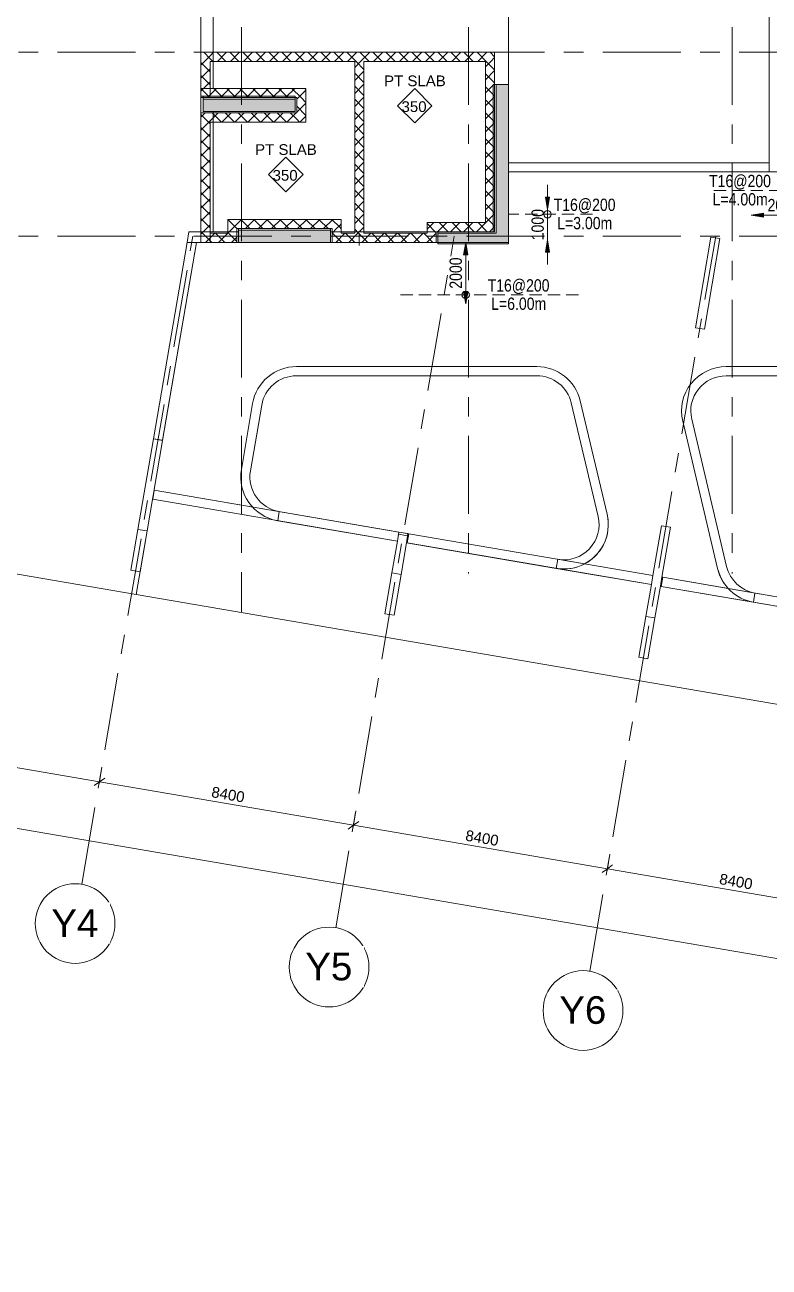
# Model space of a CAD drawing. Header units: millimetres. Extents: x -7055 to 127843, y -26353 to 51881.
# Drawn here: x 16707 to 40970, y -22278 to 18241 of the extents above; entities that cross this region are included whole.
import ezdxf

# ---------------------------------------------------------------- set-up
doc = ezdxf.new("R2010")
doc.units = ezdxf.units.MM
for name, pattern in [('00-SX_HIDDEN', [600, 400, -200]), ('Grid Line', [4445, 2540, -635, 635, -635]), ('IMPORT-HIDDENX2 _6_', [3810000.0, 2540000.0, -1270000.0])]:
    doc.linetypes.add(name, pattern=pattern)
for name, color, linetype, lineweight in [('1ST FLOOR_dwg _2_', 8, 'Continuous', 5), ('A-ANNO-DIMS', 211, 'Continuous', 5), ('A-ANNO-DIMS-200', 211, 'Continuous', 5), ('A-DETL-HDLN', 90, '00-SX_HIDDEN', 5), ('A-FLOR', 192, 'Continuous', 15), ('A-FLOR-IDEN', 11, 'Continuous', 5), ('A-WALL-PATT', 111, 'Continuous', 15), ('I-WALL', 2, 'Continuous', 5), ('S-Anno-REF-Dims', 7, 'Continuous', 5), ('S-Anno-Slab-Reinf-Top-Text', 7, 'Continuous', 5), ('S-Anno-Slab-Reinf_ Top', 7, 'IMPORT-HIDDENX2 _6_', 5), ('S-BEAM', 12, 'Continuous', 15), ('S-GRID', 1, 'Continuous', 5), ('S-GRID-IDEN', 1, 'Continuous', 5)]:
    doc.layers.add(name, color=color, linetype=linetype, lineweight=lineweight)
doc.styles.add('Arial', font='arial.ttf', dxfattribs={"height": 900})
doc.styles.add('Arial Narrow', font='ARIALN.TTF', dxfattribs={"height": 400})
doc.styles.add('Arial_1', font='arial.ttf', dxfattribs={"height": 350})
doc.dimstyles.new('Diagonal_-_1_75mm_Round_5mm_-1-200', dxfattribs={"dimscale": 304.8, "dimtxt": 1.171558, "dimasz": 0.984252, "dimexe": 0.328084, "dimexo": 0.0625, "dimgap": 0.065617, "dimtad": 1, "dimdec": 0, "dimlfac": 304.8, "dimrnd": 5, "dimdsep": 46, "dimtxsty": 'Arial_1', "dimblk1": 'OBLIQUE', "dimblk2": 'OBLIQUE', "dimsah": 1, "dimcen": 0.09, "dimazin": 0, "dimtfac": 1, "dimtdec": 4, "dimtix": 1, "dimtmove": 0, "dimatfit": 3, "dimfxl": 0.005167, "dimfxlon": 1, "dimtvp": 1, "dimtolj": 1, "dimtzin": 0, "dimarcsym": 2})
pattern_1 = [(45, (0, 0), (-212.132, 212.132), []), (135, (0, 0), (-212.132, -212.132), [])]

# ---------------------------------------------------------------- blocks, each defined once
blk = doc.blocks.new('1ST FLOOR_dwg_SDS-7773767-1ST FLOOR REINFORCEMENT PLAN')
at = {"layer": 'S-Anno-REF-Dims'}
for points in [[(441363, 420552), (441297, 420952), (441430, 420952)], [(448403, 420299), (448003, 420365), (448403, 420432)], [(438627, 419073), (438694, 419473), (438760, 419073)], [(441297, 419152), (441363, 419552), (441430, 419152)], [(438694, 417473), (438627, 417873), (438760, 417873)]]:
    blk.add_hatch(color=256, dxfattribs=at).paths.add_polyline_path(points)
at = {"layer": 'S-Anno-REF-Dims', "color": 250, "lineweight": 13}
for p, q in [((441363, 420952), (441363, 421352)), ((441363, 420552), (441363, 419552)), ((448403, 420365), (449603, 420365)), ((438694, 419073), (438694, 417873)), ((441363, 419152), (441363, 418752))]:
    blk.add_line(p, q, dxfattribs=at)
at = {"layer": 'S-Anno-REF-Dims'}
for p, q in [((441363, 420552), (441297, 420952)), ((441297, 420952), (441430, 420952)), ((441430, 420952), (441363, 420552)), ((448003, 420365), (448403, 420432)), ((448403, 420299), (448003, 420365)), ((448403, 420432), (448403, 420299)), ((438627, 419073), (438694, 419473)), ((438694, 419473), (438760, 419073)), ((441297, 419152), (441363, 419552)), ((441363, 419552), (441430, 419152)), ((438760, 419073), (438627, 419073)), ((441430, 419152), (441297, 419152)), ((438694, 417473), (438627, 417873)), ((438627, 417873), (438760, 417873)), ((438760, 417873), (438694, 417473))]:
    blk.add_line(p, q, dxfattribs=at)
for centre in [(441363, 420390), (438694, 417761)]:
    blk.add_circle(centre, 120, dxfattribs=at)
at = {"layer": 'S-Anno-Slab-Reinf_ Top', "linetype": '00-SX_HIDDEN'}
for p, q in [((450786, 421167), (446786, 421167)), ((442832, 420390), (440086, 420390)), ((442372, 417768), (436372, 417768))]:
    blk.add_line(p, q, dxfattribs=at)
at = {"layer": 'S-Anno-REF-Dims', "insert": (449045, 420890), "char_height": 400, "width": 1218.22, "attachment_point": 2, "line_spacing_factor": 0.974696, "style": 'Arial Narrow'}
blk.add_mtext('2000', dxfattribs=at)
at = {"layer": 'S-Anno-REF-Dims', "char_height": 400, "width": 1218.22, "attachment_point": 2, "rotation": 90, "line_spacing_factor": 0.974696, "style": 'Arial Narrow'}
for s, insert in [('1000', (440839, 420052)), ('2000', (438169, 418473))]:
    blk.add_mtext(s, dxfattribs=dict(at, insert=insert))
at = {"layer": 'S-Anno-Slab-Reinf-Top-Text', "char_height": 400, "attachment_point": 2, "line_spacing_factor": 0.974696, "style": 'Arial Narrow'}
for s, insert, width in [('T16@200', (447636, 421676), 2421.7), ('L=4.00m', (447642, 421080), 2156.44), ('T16@200', (442570, 420900), 2421.7), ('L=3.00m', (442575, 420303), 2156.44), ('T16@200', (440417, 418271), 2421.7), ('L=6.00m', (440422, 417674), 2156.44)]:
    blk.add_mtext(s, dxfattribs=dict(at, insert=insert, width=width))
blk = doc.blocks.new('1ST FLOOR_dwg _2_-7773766-1ST FLOOR REINFORCEMENT PLAN')
blk.add_blockref('1ST FLOOR_dwg_SDS-7773767-1ST FLOOR REINFORCEMENT PLAN', (0, 0))
blk = doc.blocks.new('Grid - M_Grid Head - Circle-4284405-1ST FLOOR REINFORCEMENT PLAN')
at = {"layer": 'S-GRID-IDEN'}
blk.add_circle((0, 0), 6.5, dxfattribs=at)
blk = doc.blocks.new('BAI-AN_TAG_SLAB MARK-TYPE COMMENT_rfa 1_75 - BAI-AN_TAG_SLAB MARK-TYPE COMMENT-7641453-1ST FLOOR REINFORCEMENT PLAN')
at = {"layer": 'A-FLOR-IDEN'}
for p, q in [((-2.8, 0), (0.02, 2.82)), ((2.82, 0.02), (0.02, 2.82)), ((-2.8, 0), (0, -2.8)), ((2.82, 0.02), (0, -2.8))]:
    blk.add_line(p, q, dxfattribs=at)
blk = doc.blocks.new('DIMBLOCK19-1ST FLOOR REINFORCEMENT PLAN')
at = {"layer": 'A-ANNO-DIMS-200'}
for p, q in [((10857, -5030), (10938, -4557)), ((10857, -5030), (10840, -5129)), ((10857, -5030), (19136, -6448)), ((19136, -6448), (19217, -5975)), ((19136, -6448), (19119, -6546))]:
    blk.add_line(p, q, dxfattribs=at)
at = {"layer": 'A-ANNO-DIMS-200', "lineweight": 15}
for p, q in [((10857, -5030), (10684, -5153)), ((10857, -5030), (11030, -4908)), ((19136, -6448), (18963, -6570)), ((19136, -6448), (19309, -6325))]:
    blk.add_line(p, q, dxfattribs=at)
at = {"layer": 'A-ANNO-DIMS-200', "color": 0, "insert": (14546, -5180), "char_height": 350, "width": 1292.12, "attachment_point": 1, "rotation": 350.2832, "line_spacing_factor": 0.941778, "style": 'Arial_1'}
blk.add_mtext('8400', dxfattribs=at)
blk = doc.blocks.new('_Oblique')
at = {"color": 0, "linetype": 'ByBlock', "lineweight": -2}
blk.add_line((-0.5, -0.5), (0.5, 0.5), dxfattribs=at)
blk = doc.blocks.new('DIMBLOCK20-1ST FLOOR REINFORCEMENT PLAN')
at = {"layer": 'A-ANNO-DIMS-200'}
for p, q in [((19136, -6448), (19217, -5975)), ((19136, -6448), (19119, -6546)), ((19136, -6448), (27416, -7866)), ((27416, -7866), (27497, -7392)), ((27416, -7866), (27399, -7964))]:
    blk.add_line(p, q, dxfattribs=at)
at = {"layer": 'A-ANNO-DIMS-200', "lineweight": 15}
for p, q in [((19136, -6448), (18963, -6570)), ((19136, -6448), (19309, -6325)), ((27416, -7866), (27243, -7988)), ((27416, -7866), (27589, -7743))]:
    blk.add_line(p, q, dxfattribs=at)
at = {"layer": 'A-ANNO-DIMS-200', "color": 0, "insert": (22825, -6598), "char_height": 350, "width": 1292.12, "attachment_point": 1, "rotation": 350.2832, "line_spacing_factor": 0.941778, "style": 'Arial_1'}
blk.add_mtext('8400', dxfattribs=at)
blk = doc.blocks.new('DIMBLOCK21-1ST FLOOR REINFORCEMENT PLAN')
at = {"layer": 'A-ANNO-DIMS-200'}
for p, q in [((27416, -7866), (27497, -7392)), ((27416, -7866), (27399, -7964)), ((27416, -7866), (35695, -9283)), ((35695, -9283), (35776, -8810)), ((35695, -9283), (35678, -9382))]:
    blk.add_line(p, q, dxfattribs=at)
at = {"layer": 'A-ANNO-DIMS-200', "lineweight": 15}
for p, q in [((27416, -7866), (27243, -7988)), ((27416, -7866), (27589, -7743)), ((35695, -9283), (35522, -9406)), ((35695, -9283), (35868, -9161))]:
    blk.add_line(p, q, dxfattribs=at)
at = {"layer": 'A-ANNO-DIMS-200', "color": 0, "insert": (31105, -8016), "char_height": 350, "width": 1292.12, "attachment_point": 1, "rotation": 350.2832, "line_spacing_factor": 0.941778, "style": 'Arial_1'}
blk.add_mtext('8400', dxfattribs=at)
blk = doc.blocks.new('DIMBLOCK22-1ST FLOOR REINFORCEMENT PLAN')
at = {"layer": 'A-ANNO-DIMS-200'}
for p, q in [((35695, -9283), (35776, -8810)), ((35695, -9283), (35678, -9382)), ((35695, -9283), (43975, -10701)), ((43975, -10701), (44056, -10228)), ((43975, -10701), (43958, -10800))]:
    blk.add_line(p, q, dxfattribs=at)
at = {"layer": 'A-ANNO-DIMS-200', "lineweight": 15}
for p, q in [((35695, -9283), (35522, -9406)), ((35695, -9283), (35868, -9161)), ((43975, -10701), (43802, -10824)), ((43975, -10701), (44148, -10578))]:
    blk.add_line(p, q, dxfattribs=at)
at = {"layer": 'A-ANNO-DIMS-200', "color": 0, "insert": (39384, -9434), "char_height": 350, "width": 1292.12, "attachment_point": 1, "rotation": 350.2832, "line_spacing_factor": 0.941778, "style": 'Arial_1'}
blk.add_mtext('8400', dxfattribs=at)
blk = doc.blocks.new('DIMBLOCK30-1ST FLOOR REINFORCEMENT PLAN')
at = {"layer": 'A-ANNO-DIMS-200'}
for p, q in [((-857, -5007), (-776, -4534)), ((-857, -5007), (-874, -5106)), ((-857, -5007), (99285, -22155)), ((99285, -22155), (99366, -21682)), ((99285, -22155), (99268, -22254))]:
    blk.add_line(p, q, dxfattribs=at)
at = {"layer": 'A-ANNO-DIMS-200', "lineweight": 15}
for p, q in [((-857, -5007), (-1031, -5130)), ((-857, -5007), (-684, -4885)), ((99285, -22155), (99112, -22278)), ((99285, -22155), (99458, -22033))]:
    blk.add_line(p, q, dxfattribs=at)
at = {"layer": 'A-ANNO-DIMS-200', "color": 0, "insert": (48498, -12978), "char_height": 350, "width": 1938.18, "attachment_point": 1, "rotation": 350.2832, "line_spacing_factor": 0.941778, "style": 'Arial_1'}
blk.add_mtext('101600', dxfattribs=at)

msp = doc.modelspace()

# ---------------------------------------------------------------- hatches: boundary and pattern name
at = {"layer": 'A-WALL-PATT', "lineweight": 5}
h = msp.add_hatch(dxfattribs=at)
h.set_pattern_fill('FP_1', color=161, style=0, pattern_type=2)
h.set_pattern_definition(pattern_1)
h.paths.add_polyline_path([(22744.7809, 15969.1661), (22744.7809, 17344.1661), (22444.7809, 17344.1661), (22444.7809, 15969.1661)])
h = msp.add_hatch(dxfattribs=at)
h.set_pattern_fill('FP_1', color=161, style=0, pattern_type=2)
h.set_pattern_definition(pattern_1)
h.paths.add_polyline_path([(22744.7809, 15969.1661), (22744.7809, 17344.1661), (22444.7809, 17344.1661), (22444.7809, 15969.1661)])
h = msp.add_hatch(dxfattribs=at)
h.set_pattern_fill('FP_1', color=161, style=0, pattern_type=2)
h.set_pattern_definition(pattern_1)
h.paths.add_polyline_path([(32019.7792, 17044.1661), (32019.7792, 17344.1661), (22744.7809, 17344.1661), (22744.7809, 17044.1661), (31719.7792, 17044.1661)])
h = msp.add_hatch(dxfattribs=at)
h.set_pattern_fill('FP_1', color=161, style=0, pattern_type=2)
h.set_pattern_definition(pattern_1)
h.paths.add_polyline_path([(32019.7792, 17044.1661), (32019.7792, 17344.1661), (22744.7809, 17344.1661), (22744.7809, 17044.1661), (31719.7792, 17044.1661)])
h = msp.add_hatch(dxfattribs=at)
h.set_pattern_fill('FP_1', color=161, style=0, pattern_type=2)
h.set_pattern_definition(pattern_1)
h.paths.add_polyline_path([(27759.7375, 11444.1661), (27759.7375, 17044.1661), (27459.7375, 17044.1661), (27459.7375, 11444.1661)])
h = msp.add_hatch(dxfattribs=at)
h.set_pattern_fill('FP_1', color=161, style=0, pattern_type=2)
h.set_pattern_definition(pattern_1)
h.paths.add_polyline_path([(27759.7375, 11444.1661), (27759.7375, 17044.1661), (27459.7375, 17044.1661), (27459.7375, 11444.1661)])
h = msp.add_hatch(dxfattribs=at)
h.set_pattern_fill('FP_1', color=161, style=0, pattern_type=2)
h.set_pattern_definition(pattern_1)
h.paths.add_polyline_path([(32019.7792, 11794.1661), (32019.7792, 17044.1661), (31719.7792, 17044.1661), (31719.7792, 11794.1661)])
h = msp.add_hatch(dxfattribs=at)
h.set_pattern_fill('FP_1', color=161, style=0, pattern_type=2)
h.set_pattern_definition(pattern_1)
h.paths.add_polyline_path([(32019.7792, 11794.1661), (32019.7792, 17044.1661), (31719.7792, 17044.1661), (31719.7792, 11794.1661)])
for points in [[(32469.7792, 11444.1661), (32469.7792, 16294.1661), (32069.7792, 16294.1661), (32069.7792, 11444.1661)], [(22519.7559, 15419.1661), (25519.7559, 15419.1661), (25519.7559, 15819.1661), (22519.7559, 15819.1661)], [(23669.756, 11144.1571), (26669.756, 11144.1571), (26669.756, 11544.1571), (23669.756, 11544.1571)], [(30169.756, 11144.1661), (32469.756, 11144.1661), (32469.756, 11444.1661), (30169.756, 11444.1661)]]:
    msp.add_hatch(color=256, dxfattribs=at).paths.add_polyline_path(points)
h = msp.add_hatch(dxfattribs=at)
h.set_pattern_fill('FP_1', color=161, style=0, pattern_type=2)
h.set_pattern_definition(pattern_1)
h.paths.add_polyline_path([(25869.7559, 15869.1661), (25869.7559, 16169.1661), (22744.7809, 16169.1661), (22744.7809, 15969.1661), (22444.7809, 15969.1661), (22444.7809, 15869.1661), (25569.7559, 15869.1661)])
h = msp.add_hatch(dxfattribs=at)
h.set_pattern_fill('FP_1', color=161, style=0, pattern_type=2)
h.set_pattern_definition(pattern_1)
h.paths.add_polyline_path([(25869.7559, 15869.1661), (25869.7559, 16169.1661), (22744.7809, 16169.1661), (22744.7809, 15969.1661), (22444.7809, 15969.1661), (22444.7809, 15869.1661), (25569.7559, 15869.1661)])
h = msp.add_hatch(dxfattribs=at)
h.set_pattern_fill('FP_1', color=161, style=0, pattern_type=2)
h.set_pattern_definition(pattern_1)
h.paths.add_polyline_path([(25869.7559, 15069.1661), (25869.7559, 15869.1661), (25569.7559, 15869.1661), (25569.7559, 15069.1661)])
h = msp.add_hatch(dxfattribs=at)
h.set_pattern_fill('FP_1', color=161, style=0, pattern_type=2)
h.set_pattern_definition(pattern_1)
h.paths.add_polyline_path([(25869.7559, 15069.1661), (25869.7559, 15869.1661), (25569.7559, 15869.1661), (25569.7559, 15069.1661)])
h = msp.add_hatch(dxfattribs=at)
h.set_pattern_fill('FP_1', color=161, style=0, pattern_type=2)
h.set_pattern_definition(pattern_1)
h.paths.add_polyline_path([(25569.7559, 15069.1661), (25569.7559, 15369.1661), (22444.7809, 15369.1661), (22444.7809, 15069.1661), (22744.7809, 15069.1661)])
h = msp.add_hatch(dxfattribs=at)
h.set_pattern_fill('FP_1', color=161, style=0, pattern_type=2)
h.set_pattern_definition(pattern_1)
h.paths.add_polyline_path([(25569.7559, 15069.1661), (25569.7559, 15369.1661), (22444.7809, 15369.1661), (22444.7809, 15069.1661), (22744.7809, 15069.1661)])
h = msp.add_hatch(dxfattribs=at)
h.set_pattern_fill('FP_1', color=161, style=0, pattern_type=2)
h.set_pattern_definition(pattern_1)
h.paths.add_polyline_path([(22744.7809, 11444.1571), (22744.7809, 15069.1661), (22444.7809, 15069.1661), (22444.7809, 11444.1571)])
h = msp.add_hatch(dxfattribs=at)
h.set_pattern_fill('FP_1', color=161, style=0, pattern_type=2)
h.set_pattern_definition(pattern_1)
h.paths.add_polyline_path([(22744.7809, 11444.1571), (22744.7809, 15069.1661), (22444.7809, 15069.1661), (22444.7809, 11444.1571)])
h = msp.add_hatch(dxfattribs=at)
h.set_pattern_fill('FP_1', color=161, style=0, pattern_type=2)
h.set_pattern_definition(pattern_1)
h.paths.add_polyline_path([(23619.756, 11444.1571), (23619.756, 11894.1571), (23319.756, 11894.1571), (23319.756, 11444.1571)])
h = msp.add_hatch(dxfattribs=at)
h.set_pattern_fill('FP_1', color=161, style=0, pattern_type=2)
h.set_pattern_definition(pattern_1)
h.paths.add_polyline_path([(23619.756, 11444.1571), (23619.756, 11894.1571), (23319.756, 11894.1571), (23319.756, 11444.1571)])
h = msp.add_hatch(dxfattribs=at)
h.set_pattern_fill('FP_1', color=161, style=0, pattern_type=2)
h.set_pattern_definition(pattern_1)
h.paths.add_polyline_path([(26719.756, 11594.1571), (26969.756, 11594.1571), (26969.756, 11894.1571), (23619.756, 11894.1571), (23619.756, 11594.1571)])
h = msp.add_hatch(dxfattribs=at)
h.set_pattern_fill('FP_1', color=161, style=0, pattern_type=2)
h.set_pattern_definition(pattern_1)
h.paths.add_polyline_path([(26719.756, 11594.1571), (26969.756, 11594.1571), (26969.756, 11894.1571), (23619.756, 11894.1571), (23619.756, 11594.1571)])
h = msp.add_hatch(dxfattribs=at)
h.set_pattern_fill('FP_1', color=161, style=0, pattern_type=2)
h.set_pattern_definition(pattern_1)
h.paths.add_polyline_path([(26719.756, 11444.1571), (27019.756, 11444.1571), (27019.756, 11894.1571), (26969.756, 11894.1571), (26969.756, 11594.1571), (26719.756, 11594.1571)])
h = msp.add_hatch(dxfattribs=at)
h.set_pattern_fill('FP_1', color=161, style=0, pattern_type=2)
h.set_pattern_definition(pattern_1)
h.paths.add_polyline_path([(26719.756, 11444.1571), (27019.756, 11444.1571), (27019.756, 11894.1571), (26969.756, 11894.1571), (26969.756, 11594.1571), (26719.756, 11594.1571)])
h = msp.add_hatch(dxfattribs=at)
h.set_pattern_fill('FP_1', color=161, style=0, pattern_type=2)
h.set_pattern_definition(pattern_1)
h.paths.add_polyline_path([(30119.756, 11444.1571), (30119.756, 11794.1661), (29819.756, 11794.1661), (29819.756, 11444.1571)])
h = msp.add_hatch(dxfattribs=at)
h.set_pattern_fill('FP_1', color=161, style=0, pattern_type=2)
h.set_pattern_definition(pattern_1)
h.paths.add_polyline_path([(30119.756, 11444.1571), (30119.756, 11794.1661), (29819.756, 11794.1661), (29819.756, 11444.1571)])
h = msp.add_hatch(dxfattribs=at)
h.set_pattern_fill('FP_1', color=161, style=0, pattern_type=2)
h.set_pattern_definition(pattern_1)
h.paths.add_polyline_path([(30119.756, 11494.1661), (32019.7792, 11494.1661), (32019.7792, 11794.1661), (30119.756, 11794.1661)])
h = msp.add_hatch(dxfattribs=at)
h.set_pattern_fill('FP_1', color=161, style=0, pattern_type=2)
h.set_pattern_definition(pattern_1)
h.paths.add_polyline_path([(30119.756, 11494.1661), (32019.7792, 11494.1661), (32019.7792, 11794.1661), (30119.756, 11794.1661)])
h = msp.add_hatch(dxfattribs=at)
h.set_pattern_fill('FP_1', color=161, style=0, pattern_type=2)
h.set_pattern_definition(pattern_1)
h.paths.add_polyline_path([(23619.756, 11144.1571), (23619.756, 11444.1571), (22444.7809, 11444.1571), (22444.7809, 11144.1571)])
h = msp.add_hatch(dxfattribs=at)
h.set_pattern_fill('FP_1', color=161, style=0, pattern_type=2)
h.set_pattern_definition(pattern_1)
h.paths.add_polyline_path([(23619.756, 11144.1571), (23619.756, 11444.1571), (22444.7809, 11444.1571), (22444.7809, 11144.1571)])
h = msp.add_hatch(dxfattribs=at)
h.set_pattern_fill('FP_1', color=161, style=0, pattern_type=2)
h.set_pattern_definition(pattern_1)
h.paths.add_polyline_path([(27424.4196, 11144.1571), (30119.756, 11144.1571), (30119.756, 11444.1571), (26719.756, 11444.1571), (26719.756, 11144.1571)])
h = msp.add_hatch(dxfattribs=at)
h.set_pattern_fill('FP_1', color=161, style=0, pattern_type=2)
h.set_pattern_definition(pattern_1)
h.paths.add_polyline_path([(27424.4196, 11144.1571), (30119.756, 11144.1571), (30119.756, 11444.1571), (26719.756, 11444.1571), (26719.756, 11144.1571)])

# ---------------------------------------------------------------- linework, layer by layer
at = {"layer": 'A-DETL-HDLN'}
msp.add_line((27609.7375, 11444.1661), (27609.7375, 10844.1661), dxfattribs=at)
at = {"layer": 'A-FLOR'}
for p, q in [((22444.7809, 38120.2143), (22444.7809, 11144.1661)), ((32469.7792, 19444.3012), (32469.7792, 16294.1661)), ((32069.7792, 16294.1661), (31969.7792, 16294.1661)), ((31969.7792, 16294.1661), (31969.7792, 11494.1661)), ((25519.7559, 15919.1661), (22519.7559, 15919.1661)), ((22744.7809, 16169.1661), (22744.7809, 15919.1661)), ((25519.7559, 15419.1661), (25519.7559, 15919.1661)), ((22844.7809, 15419.1661), (25519.7559, 15419.1661)), ((32469.7792, 13744.2832), (40969.7791, 13744.2832)), ((41369.7791, 13444.2922), (32469.7792, 13444.2922)), ((40969.7791, 13444.1571), (41369.7791, 13444.1571)), ((22744.7809, 11494.1571), (23669.756, 11494.1571)), ((22744.7809, 11444.1571), (22744.7809, 11144.1571)), ((23669.756, 11594.1571), (23669.756, 11144.1571)), ((26669.756, 11544.1571), (26669.756, 11594.1571)), ((32469.7792, 11094.1661), (32469.7792, 11444.1661)), ((22300.9639, 11144.1571), (21195.6135, 4689.2392)), ((22444.7809, 11144.1571), (22300.9639, 11144.1571)), ((22444.7809, 11144.1661), (23669.756, 11144.1661)), ((23669.756, 11144.1571), (23669.756, 11144.1571)), ((26669.756, 11144.1661), (30169.756, 11144.1661)), ((30169.756, 11094.1661), (30169.756, 11144.1661)), ((30169.756, 11094.1661), (32469.7792, 11094.1661)), ((39070.9511, 11318.0779), (38564.5966, 8361.1191)), ((38860.2925, 8310.4836), (39366.647, 11267.4424)), ((39366.647, 11267.4424), (39070.9511, 11318.0779)), ((38564.5966, 8361.1191), (38860.2925, 8310.4836)), ((25560.602, 7094.1661), (33399.931, 7094.1661)), ((46869.9112, 7094.1661), (39565.651, 7094.1661)), ((23763.8281, 3742.4314), (24131.4065, 5888.9116)), ((34810.9584, 5978.0846), (35687.0288, 2276.1062)), ((38154.6236, 5310.2475), (39291.1278, 507.7631)), ((20899.8624, 4739.8823), (20393.5247, 1782.9207)), ((20689.2209, 1732.2869), (21195.5586, 4689.2486)), ((21195.6135, 4689.2392), (20899.8624, 4739.8823)), ((24948.2681, 2068.4921), (28850.2608, 1400.2594)), ((8422.169, 1701.3664), (20334.6223, -338.693)), ((20689.2591, 1732.2804), (20334.6223, -338.693)), ((37458.8476, 1904.3914), (37180.3618, 278.0619)), ((37754.5438, 1853.7577), (37458.8476, 1904.3914)), ((37476.057, 227.4228), (37754.5438, 1853.7577)), ((28850.2608, 1400.2594), (28673.0173, 365.1752)), ((28968.7135, 314.5415), (29145.9561, 1349.6204)), ((34031.2459, 512.9939), (29145.9561, 1349.6204)), ((78291.1049, -10262.5513), (20334.8608, -337.3002)), ((37129.728, -17.6343), (36952.51, -1052.5702)), ((37248.2061, -1103.204), (37425.4233, -68.2733)), ((40457.3998, -587.5121), (45409.1952, -1435.528))]:
    msp.add_line(p, q, dxfattribs=at)
at = {"layer": 'A-FLOR', "flags": 128}
for points in [[(34952.3747, 659.6064), (35062.3126, 723.9042), (35166.1779, 797.5978), (35263.1764, 880.121), (35352.5598, 970.8371), (35433.6387, 1069.0463), (35505.7875, 1173.9911), (35568.4498, 1284.8619), (35621.142, 1400.8036), (35663.4577, 1520.9217), (35695.0704, 1644.2897), (35715.7361, 1769.9559), (35725.2955, 1896.9508), (35723.6748, 2024.295), (35710.8864, 2151.0058), (35687.0288, 2276.1062)], [(35687.0288, 2276.1062), (35710.8864, 2151.0058), (35723.6748, 2024.295), (35725.2955, 1896.9508), (35715.7361, 1769.9559), (35695.0704, 1644.2897), (35663.4577, 1520.9217), (35621.142, 1400.8036), (35568.4498, 1284.8619), (35505.7875, 1173.9911), (35433.6387, 1069.0463), (35352.5598, 970.8371), (35263.1764, 880.121), (35166.1779, 797.5978), (35062.3126, 723.9042), (34952.3747, 659.6064)], [(39291.1278, 507.7631), (39324.867, 388.2754), (39368.7037, 272.1142), (39422.3168, 160.1292), (39485.3129, 53.142), (39557.23, -48.0634), (39637.5471, -142.7498)], [(39637.5471, -142.7498), (39557.23, -48.0634), (39485.3129, 53.142), (39422.3168, 160.1292), (39368.7037, 272.1142), (39324.867, 388.2754), (39291.1278, 507.7631)]]:
    msp.add_lwpolyline(points, dxfattribs=at)
at = {"layer": 'A-FLOR'}
for centre, start, end in [((25560.602, 5644.1661), 90, 170.28252588), ((25560.602, 5644.1661), 90, 170.28252588), ((33399.931, 5644.1661), 13.31406674, 90), ((33399.931, 5644.1661), 13.31406674, 90), ((39565.651, 5644.1661), 90, 193.31406674), ((39565.651, 5644.1661), 90, 193.31406674), ((25193.0236, 3497.6859), 170.28252588, 260.28212622), ((25193.0236, 3497.6859), 170.28252588, 260.28212622)]:
    msp.add_arc(centre, 1450, start, end, dxfattribs=at)
at = {"layer": 'I-WALL', "lineweight": 15}
for p, q in [((40969.7791, 24244.3012), (40969.7791, 13444.1571)), ((32019.7792, 17344.1661), (22444.7809, 17344.1661)), ((22744.7809, 16169.1661), (22744.7809, 17044.1661)), ((22744.7809, 17044.1661), (27459.7375, 17044.1661)), ((27459.7375, 17044.1661), (27459.7375, 11444.1661)), ((27759.7375, 17044.1661), (31719.7792, 17044.1661)), ((27759.7375, 11444.1661), (27759.7375, 17044.1661)), ((31719.7792, 17044.1661), (31719.7792, 11794.1661)), ((32019.7792, 11494.1661), (32019.7792, 17344.1661)), ((32069.7792, 16294.1661), (32069.7792, 11444.1661)), ((32469.7792, 16294.1661), (32069.7792, 16294.1661)), ((32469.7792, 11444.1661), (32469.7792, 16294.1661)), ((22444.7809, 15869.1661), (25569.7559, 15869.1661)), ((25519.7559, 15819.1661), (22519.7559, 15819.1661)), ((22519.7559, 15819.1661), (22519.7559, 15419.1661)), ((25869.7559, 16169.1661), (22744.7809, 16169.1661)), ((25569.7559, 15869.1661), (25569.7559, 15369.1661)), ((25869.7559, 15069.1661), (25869.7559, 16169.1661)), ((22519.7559, 15419.1661), (22844.7809, 15419.1661)), ((25569.7559, 15369.1661), (22444.7809, 15369.1661)), ((22744.7809, 15069.1661), (25869.7559, 15069.1661)), ((22744.7809, 11444.1571), (22744.7809, 15069.1661)), ((27019.756, 11894.1571), (23319.756, 11894.1571)), ((23319.756, 11894.1571), (23319.756, 11444.1571)), ((27019.756, 11444.1571), (27019.756, 11894.1571)), ((31719.7792, 11794.1661), (29819.756, 11794.1661)), ((29819.756, 11794.1661), (29819.756, 11444.1571)), ((23319.756, 11444.1571), (22744.7809, 11444.1571)), ((23619.756, 11144.1571), (23619.756, 11594.1571)), ((23619.756, 11594.1571), (26719.756, 11594.1571)), ((26669.756, 11544.1571), (23669.756, 11544.1571)), ((23669.756, 11544.1571), (23669.756, 11144.1571)), ((26669.756, 11144.1571), (26669.756, 11544.1571)), ((26719.756, 11594.1571), (26719.756, 11144.1571)), ((27459.7375, 11444.1571), (27019.756, 11444.1571)), ((29819.756, 11444.1571), (27759.7375, 11444.1571)), ((30119.756, 11144.1571), (30119.756, 11494.1661)), ((30119.756, 11494.1661), (32019.7792, 11494.1661)), ((32069.7792, 11444.1661), (30169.756, 11444.1661)), ((30169.756, 11444.1661), (30169.756, 11144.1661)), ((32469.756, 11144.1661), (32469.756, 11444.1661)), ((22444.7809, 11144.1661), (22444.7809, 11144.1571)), ((22444.7809, 11144.1571), (23619.756, 11144.1571)), ((23669.756, 11144.1571), (26669.756, 11144.1571)), ((26719.756, 11144.1571), (30119.756, 11144.1571)), ((30169.756, 11144.1661), (32469.756, 11144.1661))]:
    msp.add_line(p, q, dxfattribs=at)
at = {"layer": 'I-WALL'}
for p, q in [((22519.7559, 15919.1661), (22519.7559, 15919.1661)), ((22519.7559, 15819.1661), (22519.7559, 15919.1661)), ((30169.756, 11444.1661), (30169.756, 11494.1661)), ((33399.931, 6794.1661), (25560.602, 6794.1661)), ((39565.651, 6794.1661), (48443.8397, 6794.1661)), ((24427.1021, 5838.2746), (24059.5237, 3691.7944)), ((35395.0921, 2207.0196), (34519.0217, 5908.998)), ((38446.5603, 5379.3341), (39583.0645, 576.8497)), ((24948.2681, 2068.4921), (24998.9072, 2364.1874)), ((20689.2209, 1732.2869), (20393.5247, 1782.9207)), ((28889.0547, 1626.8122), (28850.2608, 1400.2594)), ((28889.0547, 1626.8122), (29184.7509, 1576.1785)), ((29145.9561, 1349.6204), (29184.7509, 1576.1785)), ((34081.885, 808.6891), (34031.2459, 512.9939)), ((28968.7135, 314.5415), (28673.0173, 365.1752)), ((37180.3618, 278.0619), (37129.728, -17.6343)), ((37425.4233, -68.2733), (37476.057, 227.4228)), ((40457.3998, -587.5121), (40508.0388, -291.8168)), ((37248.2061, -1103.204), (36952.51, -1052.5702))]:
    msp.add_line(p, q, dxfattribs=at)
for centre, radius, start, end in [((25560.602, 5644.1661), 1450, 90, 170.28252588), ((25560.602, 5644.1661), 1450, 90, 170.28252588), ((33399.931, 5644.1661), 1450, 13.31406674, 90), ((33399.931, 5644.1661), 1450, 13.31406674, 90), ((39565.651, 5644.1661), 1450, 90, 193.31406674), ((39565.651, 5644.1661), 1450, 90, 193.31406674), ((25560.602, 5644.1661), 1150, 90, 170.28252588), ((25560.602, 5644.1661), 1150, 90, 170.28252588), ((33399.931, 5644.1661), 1150, 13.31406674, 90), ((33399.931, 5644.1661), 1150, 13.31406674, 90), ((39565.651, 5644.1661), 1150, 90, 193.31406674), ((39565.651, 5644.1661), 1150, 90, 193.31406674), ((25193.0236, 3497.6859), 1450, 170.28252588, 260.28212622), ((25193.0236, 3497.6859), 1450, 170.28252588, 260.28212622), ((25193.0236, 3497.6859), 1150, 170.28252588, 260.28212622), ((25193.0236, 3497.6859), 1150, 170.28252588, 260.28212622), ((34276.0014, 1942.1876), 1450, 260.28212622, 13.31406674), ((34276.0014, 1942.1876), 1450, 260.28212622, 13.31406674), ((34276.0014, 1942.1876), 1150, 260.28212622, 13.31406674), ((34276.0014, 1942.1876), 1150, 260.28212622, 13.31406674), ((40702.1552, 841.6817), 1450, 193.31406674, 260.28212622), ((40702.1552, 841.6817), 1450, 193.31406674, 260.28212622), ((40702.1552, 841.6817), 1150, 193.31406674, 260.28212622), ((40702.1552, 841.6817), 1150, 193.31406674, 260.28212622)]:
    msp.add_arc(centre, radius, start, end, dxfattribs=at)
at = {"layer": 'S-BEAM'}
for p, q in [((22444.7809, 23969.1661), (22444.7809, 16169.1661)), ((22444.7809, 16169.1661), (22444.7809, 23744.1661)), ((22844.7809, 16169.1661), (22844.7809, 23744.1661)), ((22844.7809, 20444.3012), (22844.7809, 16169.1661)), ((22444.7809, 16169.1661), (22844.7809, 16169.1661)), ((22744.7809, 16169.1661), (22444.7809, 16169.1661)), ((22444.7809, 15919.1661), (22519.7559, 15919.1661)), ((22444.7809, 11494.1571), (22444.7809, 15919.1661)), ((22444.7809, 11494.1571), (22444.7809, 15919.1661)), ((22444.7809, 15919.1661), (22519.7559, 15919.1661)), ((22519.7559, 15919.1661), (22519.7559, 15419.1661)), ((22844.7809, 16169.1661), (22744.7809, 16169.1661)), ((22519.7559, 15419.1661), (22844.7809, 15419.1661)), ((22844.7809, 15419.1661), (22844.7809, 11494.1571)), ((22844.7809, 11494.1571), (22844.7809, 15419.1661)), ((32469.7792, 13444.2832), (32469.7792, 13744.2832)), ((32469.7792, 13744.2832), (40969.7791, 13744.2832)), ((32469.7792, 13744.2832), (40969.7791, 13744.2832)), ((40969.7791, 13444.2832), (32469.7792, 13444.2832)), ((32469.7792, 13444.2832), (40969.7791, 13444.2832)), ((40969.7791, 13744.2832), (40969.7791, 13444.2832)), ((40969.7791, 13744.2832), (40969.7791, 13444.2832)), ((21996.5938, 11144.1571), (22056.5342, 11494.1571)), ((21996.5938, 11144.1571), (22056.5342, 11494.1571)), ((22056.5342, 11494.1571), (22444.7809, 11494.1571)), ((22056.5342, 11494.1571), (23669.756, 11494.1571)), ((22844.7809, 11494.1571), (22444.7809, 11494.1571)), ((22744.7809, 11144.1571), (22744.7809, 11494.1571)), ((22844.7809, 11494.1571), (23669.756, 11494.1571)), ((23669.756, 11494.1571), (23669.756, 11144.1571)), ((23669.756, 11494.1571), (23669.756, 11144.1571)), ((26669.756, 11494.1571), (26669.756, 11144.1571)), ((26669.756, 11469.1661), (26669.756, 11494.1571)), ((26669.756, 11494.1571), (30169.756, 11494.1571)), ((26669.756, 11494.1571), (30169.756, 11494.1571)), ((26669.756, 11144.1571), (26669.756, 11469.1661)), ((30169.756, 11144.1571), (30169.756, 11494.1571)), ((20899.9367, 4740.6299), (21996.5938, 11144.1571)), ((20899.9367, 4740.6299), (21996.5938, 11144.1571)), ((22300.9615, 11144.1575), (21195.6317, 4689.9897)), ((21195.6317, 4689.9897), (22300.9614, 11144.1571)), ((21996.5938, 11144.1571), (22300.9614, 11144.1571)), ((21996.5938, 11144.1571), (23669.756, 11144.1571)), ((23669.756, 11144.1571), (22744.7809, 11144.1571)), ((26669.756, 11144.1571), (30169.756, 11144.1571)), ((26669.756, 11144.1571), (30169.756, 11144.1571)), ((20899.9367, 4740.6299), (21195.6317, 4689.9897)), ((21195.6317, 4689.9897), (20899.9367, 4740.6299)), ((20873.3343, 2766.3755), (20923.9745, 3062.0706)), ((20923.9745, 3062.0706), (20873.3343, 2766.3755)), ((29223.1492, 1640.7681), (20923.9745, 3062.0706)), ((28900.8948, 1695.9569), (20923.9745, 3062.0706)), ((20873.3343, 2766.3755), (28850.261, 1400.2607)), ((20873.3343, 2766.3755), (28850.261, 1400.2607)), ((20165.6437, 452.2929), (20393.5253, 1782.9239)), ((20393.5253, 1782.9239), (20165.6437, 452.2929)), ((20689.2203, 1732.2837), (20393.5253, 1782.9239)), ((20393.5253, 1782.9239), (20689.2203, 1732.2837)), ((20689.2203, 1732.2837), (20461.3388, 401.6527)), ((20689.2203, 1732.2837), (20461.3388, 401.6527)), ((28850.261, 1400.2607), (28900.8948, 1695.9569)), ((28900.8948, 1695.9569), (28889.0547, 1626.8122)), ((28889.0547, 1626.8122), (29184.7509, 1576.1785)), ((29196.5898, 1645.3166), (28900.8948, 1695.9569)), ((29196.5898, 1645.3166), (29145.9561, 1349.6205)), ((29172.5089, 1345.0731), (29223.1492, 1640.7681)), ((29172.5095, 1345.073), (29223.1486, 1640.7682)), ((29184.7509, 1576.1785), (29196.5898, 1645.3166)), ((29223.1492, 1640.7681), (29196.5898, 1645.3166)), ((34952.3882, 659.6118), (29223.1486, 1640.7682)), ((29223.1486, 1640.7682), (37180.3618, 278.0619)), ((29145.9561, 1349.6205), (29172.5089, 1345.0731)), ((29145.9561, 1349.6205), (29172.5089, 1345.0731)), ((29172.5095, 1345.073), (37129.728, -17.6343)), ((20165.6437, 452.2929), (20461.3388, 401.6527)), ((20461.3388, 401.6527), (20165.6437, 452.2929)), ((34081.8817, 808.6699), (34031.2459, 512.9939)), ((34031.2459, 512.9939), (34081.8817, 808.6699)), ((37129.728, -17.6343), (34031.2459, 512.9939)), ((34952.3882, 659.6118), (34081.885, 808.6891)), ((34081.885, 808.6891), (34952.3882, 659.6118)), ((34952.3882, 659.6118), (37180.3618, 278.0619)), ((28445.1363, -965.4525), (28673.0179, 365.1785)), ((28673.0179, 365.1785), (28445.1363, -965.4525)), ((28968.713, 314.5383), (28673.0179, 365.1785)), ((28673.0179, 365.1785), (28968.713, 314.5383)), ((28968.713, 314.5383), (28740.8314, -1016.0927)), ((28968.713, 314.5383), (28740.8314, -1016.0927)), ((37129.728, -17.6343), (37180.3618, 278.0619)), ((37425.4233, -68.2733), (37476.057, 227.4228)), ((37502.6158, 222.8745), (37451.9767, -72.8207)), ((37502.6158, 222.8745), (37451.9767, -72.8207)), ((37476.057, 227.4228), (37502.6158, 222.8745)), ((37476.057, 227.4228), (37502.6158, 222.8745)), ((37502.6158, 222.8745), (39637.5356, -142.7395)), ((45459.829, -1139.8318), (37502.6158, 222.8745)), ((37451.9767, -72.8207), (37425.4233, -68.2733)), ((37425.4233, -68.2733), (37451.9767, -72.8207)), ((40457.3998, -587.5121), (37451.9767, -72.8207)), ((37451.9767, -72.8207), (45409.1952, -1435.528)), ((45459.829, -1139.8318), (39637.5356, -142.7395)), ((28445.1363, -965.4525), (28740.8314, -1016.0927)), ((28740.8314, -1016.0927), (28445.1363, -965.4525)), ((36724.6289, -2383.198), (36952.5105, -1052.567)), ((36952.5105, -1052.567), (36724.6289, -2383.198)), ((37248.2056, -1103.2072), (36952.5105, -1052.567)), ((36952.5105, -1052.567), (37248.2056, -1103.2072)), ((37248.2056, -1103.2072), (37020.324, -2433.8382)), ((37248.2056, -1103.2072), (37020.324, -2433.8382)), ((36724.6289, -2383.198), (37020.324, -2433.8382)), ((37020.324, -2433.8382), (36724.6289, -2383.198))]:
    msp.add_line(p, q, dxfattribs=at)
msp.add_arc((34276.0014, 1942.1876), 1450, 260.28212622, 297.80563942, dxfattribs=at)
at = {"layer": 'S-GRID', "linetype": 'Grid Line'}
for p, q in [((23769.756, 49281.3629), (23769.756, -905.3457)), ((31169.756, 49281.3629), (31169.756, 351.3451)), ((39769.756, 49281.3629), (39769.756, 351.3451)), ((-4454.5069, 17344.1661), (113803.7202, 17344.1661)), ((-4454.5069, 11344.1661), (113803.7202, 11344.1661)), ((18564.0812, -9789.5828), (22182.9381, 11344.1819)), ((26843.5638, -11207.3866), (30705.2001, 11344.1858)), ((35123.0445, -12625.2016), (39227.4622, 11344.1897))]:
    msp.add_line(p, q, dxfattribs=at)

# ---------------------------------------------------------------- block references
at = {"layer": '1ST FLOOR_dwg _2_', "color": 7}
msp.add_blockref('1ST FLOOR_dwg _2_-7773766-1ST FLOOR REINFORCEMENT PLAN', (-407616.6523, -408328.6166), dxfattribs=at)
at = {"layer": 'A-FLOR-IDEN', "xscale": 199.9999999999999, "yscale": 199.9999999999999, "zscale": 199.9999999999999}
for p in [(29414.8371, 15599.7231), (25211.0074, 13358.9484)]:
    msp.add_blockref('BAI-AN_TAG_SLAB MARK-TYPE COMMENT_rfa 1_75 - BAI-AN_TAG_SLAB MARK-TYPE COMMENT-7641453-1ST FLOOR REINFORCEMENT PLAN', p, dxfattribs=at)
at = {"layer": 'S-GRID-IDEN', "xscale": 199.9999999999999, "yscale": 199.9999999999999, "zscale": 199.9999999999999, "rotation": 350.2831520499993}
for p in [(18344.6682, -11070.9329), (26624.1508, -12488.7366), (34903.6315, -13906.5516)]:
    msp.add_blockref('Grid - M_Grid Head - Circle-4284405-1ST FLOOR REINFORCEMENT PLAN', p, dxfattribs=at)

# ---------------------------------------------------------------- texts
at = {"layer": 'A-FLOR-IDEN', "char_height": 350, "attachment_point": 1, "style": 'Arial_1'}
for s, insert, width in [('PT SLAB', (28416.7599, 16589.0051), 2469.1975), ('350', (28986.5099, 15747.5004), 1010.12625), ('PT SLAB', (24212.9302, 14348.2304), 2469.1975), ('350', (24782.6802, 13506.7257), 1010.12625)]:
    msp.add_mtext(s, dxfattribs=dict(at, insert=insert, width=width))

# ---------------------------------------------------------------- dimensions: what is measured, and where the dimension line sits
at = {"layer": 'A-ANNO-DIMS'}
for base, p1, p2, override, picture, middle in [((19136.3171, -6447.7817), (10937.8386, -4556.9224), (19217.3312, -5974.6679), {"dimpost": '<>', "dimfxl": 8400}, 'DIMBLOCK19-1ST FLOOR REINFORCEMENT PLAN', (15030.1275, -5542.9414)), ((27415.8098, -7865.5272), (19217.3312, -5974.6679), (27496.8238, -7392.4133), {"dimpost": '<>', "dimfxl": 8400}, 'DIMBLOCK20-1ST FLOOR REINFORCEMENT PLAN', (23309.6201, -6960.6868)), ((35695.3024, -9283.2726), (27496.8238, -7392.4133), (35776.3164, -8810.1588), {"dimpost": '<>', "dimfxl": 8400}, 'DIMBLOCK21-1ST FLOOR REINFORCEMENT PLAN', (31589.1127, -8378.4323)), ((43974.795, -10701.0181), (35776.3164, -8810.1588), (44055.809, -10227.9042), {"dimpost": '<>', "dimfxl": 8399.999999}, 'DIMBLOCK22-1ST FLOOR REINFORCEMENT PLAN', (39868.6053, -9796.1777))]:
    dim = msp.add_linear_dim(base=base, p1=p1, p2=p2, angle=350.28315205, dimstyle='Diagonal_-_1_75mm_Round_5mm_-1-200', override=override, dxfattribs=at)
    dim.commit()
    dim.dimension.update_dxf_attribs({"geometry": picture, "text_midpoint": middle})

# ---------------------------------------------------------------- next in the draw order: texts
at = {"layer": 'S-GRID-IDEN', "char_height": 900, "width": 1010.12625, "attachment_point": 1, "style": 'Arial', "bg_fill": 3, "box_fill_scale": 1.25, "bg_fill_color": 256, "bg_fill_true_color": 13158600, "bg_fill_transparency": 0}
for insert in [(17569.5568, -10605.685), (25849.0395, -12023.4888), (34128.5202, -13441.3038)]:
    msp.add_mtext('Y', dxfattribs=dict(at, insert=insert))

# ---------------------------------------------------------------- next in the draw order: texts
at = {"layer": 'S-GRID-IDEN', "char_height": 900, "width": 849.78875, "attachment_point": 1, "style": 'Arial', "bg_fill": 3, "box_fill_scale": 1.25, "bg_fill_color": 256, "bg_fill_true_color": 13158600, "bg_fill_transparency": 0}
for s, insert in [('4', (18402.9943, -10605.685)), ('5', (26682.477, -12023.4888)), ('6', (34961.9577, -13441.3038))]:
    msp.add_mtext(s, dxfattribs=dict(at, insert=insert))

# ---------------------------------------------------------------- next in the draw order: dimensions: what is measured, and where the dimension line sits
at = {"layer": 'A-ANNO-DIMS'}
dim = msp.add_linear_dim(base=(99285.025, -22155.3731), p1=(-776.3954, -4534.2904), p2=(99366.039, -21682.2592), angle=350.28315205, dimstyle='Diagonal_-_1_75mm_Round_5mm_-1-200', override={"dimpost": '<>', "dimfxl": 101599.999993}, dxfattribs=at)
dim.commit()
dim.dimension.update_dxf_attribs({"geometry": 'DIMBLOCK30-1ST FLOOR REINFORCEMENT PLAN', "text_midpoint": (49247.3644, -13385.421)})

doc.saveas('drawing.dxf')
